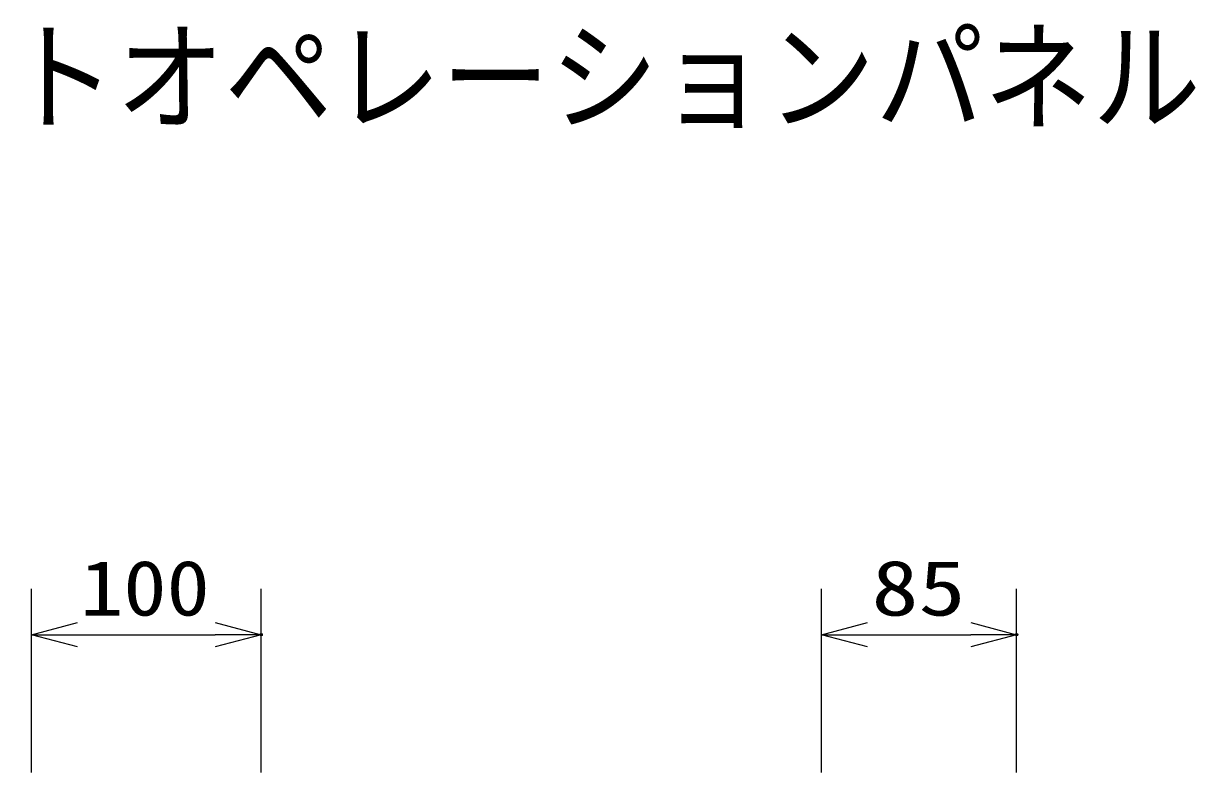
# Model space of a CAD drawing. Units: millimetres, scale not verified. Extents: x -63 to 63, y -57 to 57.
# Drawn here: x -20.6 to 30.4, y 24.6 to 57.2 of the extents above; entities that cross this region are included whole.
import ezdxf
from ezdxf.enums import TextEntityAlignment as Align

# ---------------------------------------------------------------- set-up
doc = ezdxf.new("R2010")
doc.units = ezdxf.units.MM
doc.header["$LTSCALE"] = 0.190236
doc.header["$PDMODE"] = 32
doc.header["$PDSIZE"] = 0.0951
for name, color, linetype in [('0-0_MOJI1', 2, 'Continuous'), ('0-3_WAKU', 3, 'Continuous'), ('0-4_DEFPOINTS', 7, 'Continuous')]:
    doc.layers.add(name, color=color, linetype=linetype)
doc.styles.add('ＭＳ ゴシック', font='')
doc.styles.get('ＭＳ ゴシック').set_extended_font_data('MS Gothic')

# ---------------------------------------------------------------- blocks, each defined once
blk = doc.blocks.new('_OPEN30')
at = {"layer": '0-4_DEFPOINTS'}
blk.add_line((0, 0), (-1, 0), dxfattribs=at)
blk.add_lwpolyline([(-1, 0.26795), (0, 0), (-1, -0.26795)], dxfattribs=at)

msp = doc.modelspace()

# ---------------------------------------------------------------- linework, layer by layer
at = {"layer": '0-3_WAKU'}
for p, q in [((-20.2754, 24.5648), (-20.2754, 32.5648)), ((-10.2754, 24.5648), (-10.2754, 32.5648)), ((14.1163, 24.5648), (14.1163, 32.5648)), ((22.6163, 24.5648), (22.6163, 32.5648)), ((-18.2754, 30.5648), (-12.2754, 30.5648)), ((16.1163, 30.5648), (20.6163, 30.5648))]:
    msp.add_line(p, q, dxfattribs=at)
at = {"layer": '0-4_DEFPOINTS'}
for p in [(-10.2754, 30.5648), (22.6163, 30.5648)]:
    msp.add_point(p, dxfattribs=at)

# ---------------------------------------------------------------- block references
at = {"layer": '0-3_WAKU', "xscale": 2, "yscale": 2, "rotation": 180}
for p in [(-20.2754, 30.5648), (14.1163, 30.5648)]:
    msp.add_blockref('_OPEN30', p, dxfattribs=at)
at = {"layer": '0-3_WAKU', "xscale": 2, "yscale": 2}
for p in [(-10.2754, 30.5648), (22.6163, 30.5648)]:
    msp.add_blockref('_OPEN30', p, dxfattribs=at)

# ---------------------------------------------------------------- texts
at = {"layer": '0-0_MOJI1', "style": 'ＭＳ ゴシック', "width": 0.9}
msp.add_text('リモートオペレーションパネル', height=3.848, dxfattribs=at).set_placement((-35.5001, 51.7599), align=Align.BOTTOM_LEFT)
at = {"layer": '0-3_WAKU', "style": 'ＭＳ ゴシック'}
for s, width, p in [('100', 1.15, (-18.1625, 30.6744)), ('85', 1.25, (16.2994, 30.6744))]:
    msp.add_text(s, height=2.406, dxfattribs=dict(at, width=width)).set_placement(p, align=Align.BOTTOM_LEFT)

doc.saveas('drawing.dxf')
